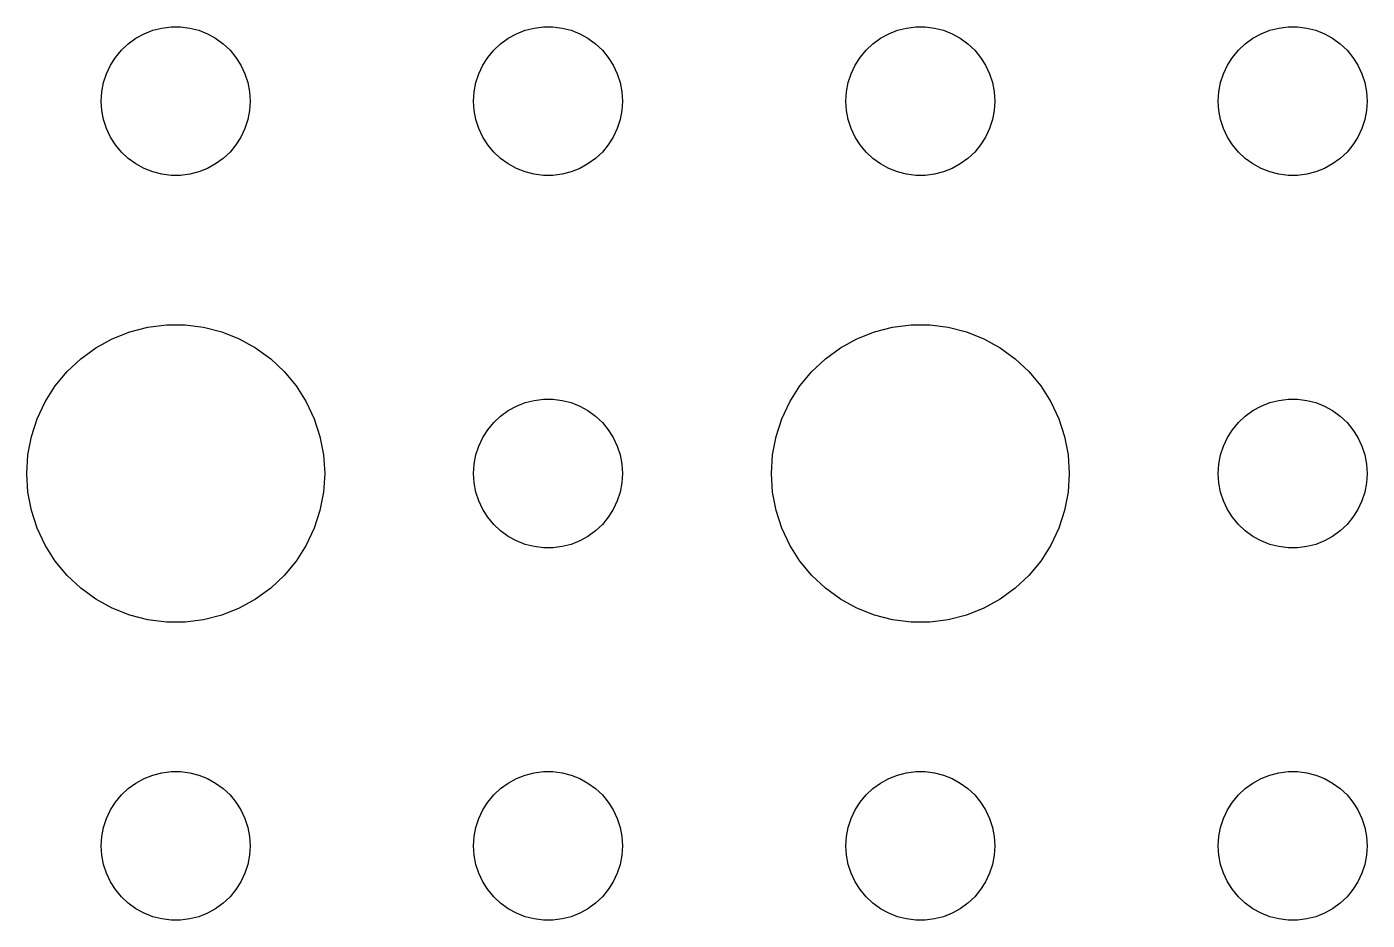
# Model space of a CAD drawing. Header units: metres. Extents: x -134 to 134, y 176 to 394.
# Drawn here: x -100.5 to -73.5, y 318 to 336 of the extents above; entities that cross this region are included whole.
import ezdxf

# ---------------------------------------------------------------- set-up
doc = ezdxf.new("R2010")
doc.units = ezdxf.units.M

msp = doc.modelspace()

# ---------------------------------------------------------------- linework, layer by layer
for p, q in [((-98.1387, 335.857), (-97.9635, 335.927)), ((-97.9635, 335.927), (-97.7811, 335.973)), ((-97.7811, 335.973), (-97.5942, 335.997)), ((-97.5942, 335.997), (-97.4058, 335.997)), ((-97.4058, 335.997), (-97.2189, 335.973)), ((-97.2189, 335.973), (-97.0365, 335.927)), ((-97.0365, 335.927), (-96.8613, 335.857)), ((-90.6387, 335.857), (-90.4635, 335.927)), ((-90.4635, 335.927), (-90.2811, 335.973)), ((-90.2811, 335.973), (-90.0942, 335.997)), ((-90.0942, 335.997), (-89.9058, 335.997)), ((-89.9058, 335.997), (-89.7189, 335.973)), ((-89.7189, 335.973), (-89.5365, 335.927)), ((-89.5365, 335.927), (-89.3613, 335.857)), ((-83.1387, 335.857), (-82.9635, 335.927)), ((-82.9635, 335.927), (-82.7811, 335.973)), ((-82.7811, 335.973), (-82.5942, 335.997)), ((-82.5942, 335.997), (-82.4058, 335.997)), ((-82.4058, 335.997), (-82.2189, 335.973)), ((-82.2189, 335.973), (-82.0365, 335.927)), ((-82.0365, 335.927), (-81.8613, 335.857)), ((-75.6387, 335.857), (-75.4635, 335.927)), ((-75.4635, 335.927), (-75.2811, 335.973)), ((-75.2811, 335.973), (-75.0942, 335.997)), ((-75.0942, 335.997), (-74.9058, 335.997)), ((-74.9058, 335.997), (-74.7189, 335.973)), ((-74.7189, 335.973), (-74.5365, 335.927)), ((-74.5365, 335.927), (-74.3613, 335.857)), ((-98.5934, 335.527), (-98.4561, 335.656)), ((-98.4561, 335.656), (-98.3037, 335.766)), ((-98.3037, 335.766), (-98.1387, 335.857)), ((-96.8613, 335.857), (-96.6963, 335.766)), ((-96.6963, 335.766), (-96.5439, 335.656)), ((-96.5439, 335.656), (-96.4065, 335.527)), ((-91.0934, 335.527), (-90.9561, 335.656)), ((-90.9561, 335.656), (-90.8037, 335.766)), ((-90.8037, 335.766), (-90.6387, 335.857)), ((-89.3613, 335.857), (-89.1963, 335.766)), ((-89.1963, 335.766), (-89.0439, 335.656)), ((-89.0439, 335.656), (-88.9065, 335.527)), ((-83.5934, 335.527), (-83.4561, 335.656)), ((-83.4561, 335.656), (-83.3037, 335.766)), ((-83.3037, 335.766), (-83.1387, 335.857)), ((-81.8613, 335.857), (-81.6963, 335.766)), ((-81.6963, 335.766), (-81.5439, 335.656)), ((-81.5439, 335.656), (-81.4065, 335.527)), ((-76.0934, 335.527), (-75.9561, 335.656)), ((-75.9561, 335.656), (-75.8037, 335.766)), ((-75.8037, 335.766), (-75.6387, 335.857)), ((-74.3613, 335.857), (-74.1963, 335.766)), ((-74.1963, 335.766), (-74.0439, 335.656)), ((-74.0439, 335.656), (-73.9065, 335.527)), ((-98.8145, 335.223), (-98.7135, 335.382)), ((-98.7135, 335.382), (-98.5934, 335.527)), ((-96.4065, 335.527), (-96.2865, 335.382)), ((-96.2865, 335.382), (-96.1855, 335.223)), ((-91.3145, 335.223), (-91.2135, 335.382)), ((-91.2135, 335.382), (-91.0934, 335.527)), ((-88.9065, 335.527), (-88.7865, 335.382)), ((-88.7865, 335.382), (-88.6855, 335.223)), ((-83.8145, 335.223), (-83.7135, 335.382)), ((-83.7135, 335.382), (-83.5934, 335.527)), ((-81.4065, 335.527), (-81.2865, 335.382)), ((-81.2865, 335.382), (-81.1855, 335.223)), ((-76.3145, 335.223), (-76.2135, 335.382)), ((-76.2135, 335.382), (-76.0934, 335.527)), ((-73.9065, 335.527), (-73.7865, 335.382)), ((-73.7865, 335.382), (-73.6855, 335.223)), ((-98.8947, 335.052), (-98.8145, 335.223)), ((-96.1855, 335.223), (-96.1053, 335.052)), ((-91.3947, 335.052), (-91.3145, 335.223)), ((-88.6855, 335.223), (-88.6053, 335.052)), ((-83.8947, 335.052), (-83.8145, 335.223)), ((-81.1855, 335.223), (-81.1053, 335.052)), ((-76.3947, 335.052), (-76.3145, 335.223)), ((-73.6855, 335.223), (-73.6053, 335.052)), ((-98.9882, 334.688), (-98.9529, 334.873)), ((-98.9529, 334.873), (-98.8947, 335.052)), ((-96.1053, 335.052), (-96.0471, 334.873)), ((-96.0471, 334.873), (-96.0118, 334.688)), ((-91.4882, 334.688), (-91.4529, 334.873)), ((-91.4529, 334.873), (-91.3947, 335.052)), ((-88.6053, 335.052), (-88.5471, 334.873)), ((-88.5471, 334.873), (-88.5118, 334.688)), ((-83.9882, 334.688), (-83.9529, 334.873)), ((-83.9529, 334.873), (-83.8947, 335.052)), ((-81.1053, 335.052), (-81.0471, 334.873)), ((-81.0471, 334.873), (-81.0118, 334.688)), ((-76.4882, 334.688), (-76.4529, 334.873)), ((-76.4529, 334.873), (-76.3947, 335.052)), ((-73.6053, 335.052), (-73.5471, 334.873)), ((-73.5471, 334.873), (-73.5118, 334.688)), ((-99, 334.5), (-98.9882, 334.688)), ((-96.0118, 334.688), (-96, 334.5)), ((-91.5, 334.5), (-91.4882, 334.688)), ((-88.5118, 334.688), (-88.5, 334.5)), ((-84, 334.5), (-83.9882, 334.688)), ((-81.0118, 334.688), (-81, 334.5)), ((-76.5, 334.5), (-76.4882, 334.688)), ((-73.5118, 334.688), (-73.5, 334.5)), ((-98.9882, 334.312), (-99, 334.5)), ((-98.9529, 334.127), (-98.9882, 334.312)), ((-96.0118, 334.312), (-96.0471, 334.127)), ((-96, 334.5), (-96.0118, 334.312)), ((-91.4882, 334.312), (-91.5, 334.5)), ((-91.4529, 334.127), (-91.4882, 334.312)), ((-88.5118, 334.312), (-88.5471, 334.127)), ((-88.5, 334.5), (-88.5118, 334.312)), ((-83.9882, 334.312), (-84, 334.5)), ((-83.9529, 334.127), (-83.9882, 334.312)), ((-81.0118, 334.312), (-81.0471, 334.127)), ((-81, 334.5), (-81.0118, 334.312)), ((-76.4882, 334.312), (-76.5, 334.5)), ((-76.4529, 334.127), (-76.4882, 334.312)), ((-73.5118, 334.312), (-73.5471, 334.127)), ((-73.5, 334.5), (-73.5118, 334.312)), ((-98.8947, 333.948), (-98.9529, 334.127)), ((-96.0471, 334.127), (-96.1053, 333.948)), ((-91.3947, 333.948), (-91.4529, 334.127)), ((-88.5471, 334.127), (-88.6053, 333.948)), ((-83.8947, 333.948), (-83.9529, 334.127)), ((-81.0471, 334.127), (-81.1053, 333.948)), ((-76.3947, 333.948), (-76.4529, 334.127)), ((-73.5471, 334.127), (-73.6053, 333.948)), ((-98.8145, 333.777), (-98.8947, 333.948)), ((-98.7135, 333.618), (-98.8145, 333.777)), ((-96.1855, 333.777), (-96.2865, 333.618)), ((-96.1053, 333.948), (-96.1855, 333.777)), ((-91.3145, 333.777), (-91.3947, 333.948)), ((-91.2135, 333.618), (-91.3145, 333.777)), ((-88.6855, 333.777), (-88.7865, 333.618)), ((-88.6053, 333.948), (-88.6855, 333.777)), ((-83.8145, 333.777), (-83.8947, 333.948)), ((-83.7135, 333.618), (-83.8145, 333.777)), ((-81.1855, 333.777), (-81.2865, 333.618)), ((-81.1053, 333.948), (-81.1855, 333.777)), ((-76.3145, 333.777), (-76.3947, 333.948)), ((-76.2135, 333.618), (-76.3145, 333.777)), ((-73.6855, 333.777), (-73.7865, 333.618)), ((-73.6053, 333.948), (-73.6855, 333.777)), ((-98.5934, 333.473), (-98.7135, 333.618)), ((-98.4561, 333.344), (-98.5934, 333.473)), ((-96.4065, 333.473), (-96.5439, 333.344)), ((-96.2865, 333.618), (-96.4065, 333.473)), ((-91.0934, 333.473), (-91.2135, 333.618)), ((-90.9561, 333.344), (-91.0934, 333.473)), ((-88.9065, 333.473), (-89.0439, 333.344)), ((-88.7865, 333.618), (-88.9065, 333.473)), ((-83.5934, 333.473), (-83.7135, 333.618)), ((-83.4561, 333.344), (-83.5934, 333.473)), ((-81.4065, 333.473), (-81.5439, 333.344)), ((-81.2865, 333.618), (-81.4065, 333.473)), ((-76.0934, 333.473), (-76.2135, 333.618)), ((-75.9561, 333.344), (-76.0934, 333.473)), ((-73.9065, 333.473), (-74.0439, 333.344)), ((-73.7865, 333.618), (-73.9065, 333.473)), ((-98.3037, 333.234), (-98.4561, 333.344)), ((-98.1387, 333.143), (-98.3037, 333.234)), ((-96.6963, 333.234), (-96.8613, 333.143)), ((-96.5439, 333.344), (-96.6963, 333.234)), ((-90.8037, 333.234), (-90.9561, 333.344)), ((-90.6387, 333.143), (-90.8037, 333.234)), ((-89.1963, 333.234), (-89.3613, 333.143)), ((-89.0439, 333.344), (-89.1963, 333.234)), ((-83.3037, 333.234), (-83.4561, 333.344)), ((-83.1387, 333.143), (-83.3037, 333.234)), ((-81.6963, 333.234), (-81.8613, 333.143)), ((-81.5439, 333.344), (-81.6963, 333.234)), ((-75.8037, 333.234), (-75.9561, 333.344)), ((-75.6387, 333.143), (-75.8037, 333.234)), ((-74.1963, 333.234), (-74.3613, 333.143)), ((-74.0439, 333.344), (-74.1963, 333.234)), ((-97.9635, 333.073), (-98.1387, 333.143)), ((-97.7811, 333.027), (-97.9635, 333.073)), ((-97.5942, 333.003), (-97.7811, 333.027)), ((-97.4058, 333.003), (-97.5942, 333.003)), ((-97.2189, 333.027), (-97.4058, 333.003)), ((-97.0365, 333.073), (-97.2189, 333.027)), ((-96.8613, 333.143), (-97.0365, 333.073)), ((-90.4635, 333.073), (-90.6387, 333.143)), ((-90.2811, 333.027), (-90.4635, 333.073)), ((-90.0942, 333.003), (-90.2811, 333.027)), ((-89.9058, 333.003), (-90.0942, 333.003)), ((-89.7189, 333.027), (-89.9058, 333.003)), ((-89.5365, 333.073), (-89.7189, 333.027)), ((-89.3613, 333.143), (-89.5365, 333.073)), ((-82.9635, 333.073), (-83.1387, 333.143)), ((-82.7811, 333.027), (-82.9635, 333.073)), ((-82.5942, 333.003), (-82.7811, 333.027)), ((-82.4058, 333.003), (-82.5942, 333.003)), ((-82.2189, 333.027), (-82.4058, 333.003)), ((-82.0365, 333.073), (-82.2189, 333.027)), ((-81.8613, 333.143), (-82.0365, 333.073)), ((-75.4635, 333.073), (-75.6387, 333.143)), ((-75.2811, 333.027), (-75.4635, 333.073)), ((-75.0942, 333.003), (-75.2811, 333.027)), ((-74.9058, 333.003), (-75.0942, 333.003)), ((-74.7189, 333.027), (-74.9058, 333.003)), ((-74.5365, 333.073), (-74.7189, 333.027)), ((-74.3613, 333.143), (-74.5365, 333.073)), ((-98.427, 329.853), (-98.0621, 329.947)), ((-98.0621, 329.947), (-97.6884, 329.994)), ((-97.6884, 329.994), (-97.3116, 329.994)), ((-97.3116, 329.994), (-96.9379, 329.947)), ((-96.9379, 329.947), (-96.573, 329.853)), ((-83.427, 329.853), (-83.0621, 329.947)), ((-83.0621, 329.947), (-82.6884, 329.994)), ((-82.6884, 329.994), (-82.3116, 329.994)), ((-82.3116, 329.994), (-81.9379, 329.947)), ((-81.9379, 329.947), (-81.573, 329.853)), ((-99.1075, 329.533), (-98.7773, 329.714)), ((-98.7773, 329.714), (-98.427, 329.853)), ((-96.573, 329.853), (-96.2227, 329.714)), ((-96.2227, 329.714), (-95.8925, 329.533)), ((-84.1075, 329.533), (-83.7773, 329.714)), ((-83.7773, 329.714), (-83.427, 329.853)), ((-81.573, 329.853), (-81.2227, 329.714)), ((-81.2227, 329.714), (-80.8925, 329.533)), ((-99.4123, 329.312), (-99.1075, 329.533)), ((-95.8925, 329.533), (-95.5877, 329.312)), ((-84.4123, 329.312), (-84.1075, 329.533)), ((-80.8925, 329.533), (-80.5877, 329.312)), ((-99.6869, 329.054), (-99.4123, 329.312)), ((-95.5877, 329.312), (-95.3131, 329.054)), ((-84.6869, 329.054), (-84.4123, 329.312)), ((-80.5877, 329.312), (-80.3131, 329.054)), ((-99.927, 328.763), (-99.6869, 329.054)), ((-95.3131, 329.054), (-95.073, 328.763)), ((-84.927, 328.763), (-84.6869, 329.054)), ((-80.3131, 329.054), (-80.073, 328.763)), ((-100.129, 328.445), (-99.927, 328.763)), ((-95.073, 328.763), (-94.8711, 328.445)), ((-85.1289, 328.445), (-84.927, 328.763)), ((-80.073, 328.763), (-79.8711, 328.445)), ((-100.289, 328.104), (-100.129, 328.445)), ((-94.8711, 328.445), (-94.7107, 328.104)), ((-90.8037, 328.266), (-90.6387, 328.357)), ((-90.6387, 328.357), (-90.4635, 328.427)), ((-90.4635, 328.427), (-90.2811, 328.473)), ((-90.2811, 328.473), (-90.0942, 328.497)), ((-90.0942, 328.497), (-89.9058, 328.497)), ((-89.9058, 328.497), (-89.7189, 328.473)), ((-89.7189, 328.473), (-89.5365, 328.427)), ((-89.5365, 328.427), (-89.3613, 328.357)), ((-89.3613, 328.357), (-89.1963, 328.266)), ((-85.2893, 328.104), (-85.1289, 328.445)), ((-79.8711, 328.445), (-79.7107, 328.104)), ((-75.8037, 328.266), (-75.6387, 328.357)), ((-75.6387, 328.357), (-75.4635, 328.427)), ((-75.4635, 328.427), (-75.2811, 328.473)), ((-75.2811, 328.473), (-75.0942, 328.497)), ((-75.0942, 328.497), (-74.9058, 328.497)), ((-74.9058, 328.497), (-74.7189, 328.473)), ((-74.7189, 328.473), (-74.5365, 328.427)), ((-74.5365, 328.427), (-74.3613, 328.357)), ((-74.3613, 328.357), (-74.1963, 328.266)), ((-100.406, 327.746), (-100.289, 328.104)), ((-94.7107, 328.104), (-94.5943, 327.746)), ((-91.0934, 328.027), (-90.9561, 328.156)), ((-90.9561, 328.156), (-90.8037, 328.266)), ((-89.1963, 328.266), (-89.0439, 328.156)), ((-89.0439, 328.156), (-88.9065, 328.027)), ((-85.4057, 327.746), (-85.2893, 328.104)), ((-79.7107, 328.104), (-79.5943, 327.746)), ((-76.0934, 328.027), (-75.9561, 328.156)), ((-75.9561, 328.156), (-75.8037, 328.266)), ((-74.1963, 328.266), (-74.0439, 328.156)), ((-74.0439, 328.156), (-73.9065, 328.027)), ((-91.3145, 327.723), (-91.2135, 327.882)), ((-91.2135, 327.882), (-91.0934, 328.027)), ((-88.9065, 328.027), (-88.7865, 327.882)), ((-88.7865, 327.882), (-88.6855, 327.723)), ((-76.3145, 327.723), (-76.2135, 327.882)), ((-76.2135, 327.882), (-76.0934, 328.027)), ((-73.9065, 328.027), (-73.7865, 327.882)), ((-73.7865, 327.882), (-73.6855, 327.723)), ((-100.476, 327.376), (-100.406, 327.746)), ((-94.5943, 327.746), (-94.5237, 327.376)), ((-91.4529, 327.373), (-91.3947, 327.552)), ((-91.3947, 327.552), (-91.3145, 327.723)), ((-88.6855, 327.723), (-88.6053, 327.552)), ((-88.6053, 327.552), (-88.5471, 327.373)), ((-85.4763, 327.376), (-85.4057, 327.746)), ((-79.5943, 327.746), (-79.5237, 327.376)), ((-76.4529, 327.373), (-76.3947, 327.552)), ((-76.3947, 327.552), (-76.3145, 327.723)), ((-73.6855, 327.723), (-73.6053, 327.552)), ((-73.6053, 327.552), (-73.5471, 327.373)), ((-100.5, 327), (-100.476, 327.376)), ((-94.5237, 327.376), (-94.5, 327)), ((-91.4882, 327.188), (-91.4529, 327.373)), ((-88.5471, 327.373), (-88.5118, 327.188)), ((-85.5, 327), (-85.4763, 327.376)), ((-79.5237, 327.376), (-79.5, 327)), ((-76.4882, 327.188), (-76.4529, 327.373)), ((-73.5471, 327.373), (-73.5118, 327.188)), ((-100.476, 326.624), (-100.5, 327)), ((-94.5, 327), (-94.5237, 326.624)), ((-91.5, 327), (-91.4882, 327.188)), ((-91.4882, 326.812), (-91.5, 327)), ((-88.5118, 327.188), (-88.5, 327)), ((-88.5, 327), (-88.5118, 326.812)), ((-85.4763, 326.624), (-85.5, 327)), ((-79.5, 327), (-79.5237, 326.624)), ((-76.5, 327), (-76.4882, 327.188)), ((-76.4882, 326.812), (-76.5, 327)), ((-73.5118, 327.188), (-73.5, 327)), ((-73.5, 327), (-73.5118, 326.812)), ((-91.4529, 326.627), (-91.4882, 326.812)), ((-88.5118, 326.812), (-88.5471, 326.627)), ((-76.4529, 326.627), (-76.4882, 326.812)), ((-73.5118, 326.812), (-73.5471, 326.627)), ((-100.406, 326.254), (-100.476, 326.624)), ((-94.5237, 326.624), (-94.5943, 326.254)), ((-91.3947, 326.448), (-91.4529, 326.627)), ((-91.3145, 326.277), (-91.3947, 326.448)), ((-88.6053, 326.448), (-88.6855, 326.277)), ((-88.5471, 326.627), (-88.6053, 326.448)), ((-85.4057, 326.254), (-85.4763, 326.624)), ((-79.5237, 326.624), (-79.5943, 326.254)), ((-76.3947, 326.448), (-76.4529, 326.627)), ((-76.3145, 326.277), (-76.3947, 326.448)), ((-73.6053, 326.448), (-73.6855, 326.277)), ((-73.5471, 326.627), (-73.6053, 326.448)), ((-100.289, 325.896), (-100.406, 326.254)), ((-94.5943, 326.254), (-94.7107, 325.896)), ((-91.2135, 326.118), (-91.3145, 326.277)), ((-88.6855, 326.277), (-88.7865, 326.118)), ((-85.2893, 325.896), (-85.4057, 326.254)), ((-79.5943, 326.254), (-79.7107, 325.896)), ((-76.2135, 326.118), (-76.3145, 326.277)), ((-73.6855, 326.277), (-73.7865, 326.118)), ((-100.129, 325.555), (-100.289, 325.896)), ((-94.7107, 325.896), (-94.8711, 325.555)), ((-91.0934, 325.973), (-91.2135, 326.118)), ((-90.9561, 325.844), (-91.0934, 325.973)), ((-88.9065, 325.973), (-89.0439, 325.844)), ((-88.7865, 326.118), (-88.9065, 325.973)), ((-85.1289, 325.555), (-85.2893, 325.896)), ((-79.7107, 325.896), (-79.8711, 325.555)), ((-76.0934, 325.973), (-76.2135, 326.118)), ((-75.9561, 325.844), (-76.0934, 325.973)), ((-73.9065, 325.973), (-74.0439, 325.844)), ((-73.7865, 326.118), (-73.9065, 325.973)), ((-90.8037, 325.734), (-90.9561, 325.844)), ((-90.6387, 325.643), (-90.8037, 325.734)), ((-90.4635, 325.573), (-90.6387, 325.643)), ((-89.3613, 325.643), (-89.5365, 325.573)), ((-89.1963, 325.734), (-89.3613, 325.643)), ((-89.0439, 325.844), (-89.1963, 325.734)), ((-75.8037, 325.734), (-75.9561, 325.844)), ((-75.6387, 325.643), (-75.8037, 325.734)), ((-75.4635, 325.573), (-75.6387, 325.643)), ((-74.3613, 325.643), (-74.5365, 325.573)), ((-74.1963, 325.734), (-74.3613, 325.643)), ((-74.0439, 325.844), (-74.1963, 325.734)), ((-99.927, 325.237), (-100.129, 325.555)), ((-94.8711, 325.555), (-95.073, 325.237)), ((-90.2811, 325.527), (-90.4635, 325.573)), ((-90.0942, 325.503), (-90.2811, 325.527)), ((-89.9058, 325.503), (-90.0942, 325.503)), ((-89.7189, 325.527), (-89.9058, 325.503)), ((-89.5365, 325.573), (-89.7189, 325.527)), ((-84.927, 325.237), (-85.1289, 325.555)), ((-79.8711, 325.555), (-80.073, 325.237)), ((-75.2811, 325.527), (-75.4635, 325.573)), ((-75.0942, 325.503), (-75.2811, 325.527)), ((-74.9058, 325.503), (-75.0942, 325.503)), ((-74.7189, 325.527), (-74.9058, 325.503)), ((-74.5365, 325.573), (-74.7189, 325.527)), ((-99.6869, 324.946), (-99.927, 325.237)), ((-95.073, 325.237), (-95.3131, 324.946)), ((-84.6869, 324.946), (-84.927, 325.237)), ((-80.073, 325.237), (-80.3131, 324.946)), ((-99.4123, 324.688), (-99.6869, 324.946)), ((-95.3131, 324.946), (-95.5877, 324.688)), ((-84.4123, 324.688), (-84.6869, 324.946)), ((-80.3131, 324.946), (-80.5877, 324.688)), ((-99.1075, 324.467), (-99.4123, 324.688)), ((-95.5877, 324.688), (-95.8925, 324.467)), ((-84.1075, 324.467), (-84.4123, 324.688)), ((-80.5877, 324.688), (-80.8925, 324.467)), ((-98.7773, 324.286), (-99.1075, 324.467)), ((-98.427, 324.147), (-98.7773, 324.286)), ((-96.2227, 324.286), (-96.573, 324.147)), ((-95.8925, 324.467), (-96.2227, 324.286)), ((-83.7773, 324.286), (-84.1075, 324.467)), ((-83.427, 324.147), (-83.7773, 324.286)), ((-81.2227, 324.286), (-81.573, 324.147)), ((-80.8925, 324.467), (-81.2227, 324.286)), ((-98.0621, 324.053), (-98.427, 324.147)), ((-97.6884, 324.006), (-98.0621, 324.053)), ((-97.3116, 324.006), (-97.6884, 324.006)), ((-96.9379, 324.053), (-97.3116, 324.006)), ((-96.573, 324.147), (-96.9379, 324.053)), ((-83.0621, 324.053), (-83.427, 324.147)), ((-82.6884, 324.006), (-83.0621, 324.053)), ((-82.3116, 324.006), (-82.6884, 324.006)), ((-81.9379, 324.053), (-82.3116, 324.006)), ((-81.573, 324.147), (-81.9379, 324.053)), ((-98.4561, 320.656), (-98.3037, 320.766)), ((-98.3037, 320.766), (-98.1387, 320.857)), ((-98.1387, 320.857), (-97.9635, 320.927)), ((-97.9635, 320.927), (-97.7811, 320.973)), ((-97.7811, 320.973), (-97.5942, 320.997)), ((-97.5942, 320.997), (-97.4058, 320.997)), ((-97.4058, 320.997), (-97.2189, 320.973)), ((-97.2189, 320.973), (-97.0365, 320.927)), ((-97.0365, 320.927), (-96.8613, 320.857)), ((-96.8613, 320.857), (-96.6963, 320.766)), ((-96.6963, 320.766), (-96.5439, 320.656)), ((-90.9561, 320.656), (-90.8037, 320.766)), ((-90.8037, 320.766), (-90.6387, 320.857)), ((-90.6387, 320.857), (-90.4635, 320.927)), ((-90.4635, 320.927), (-90.2811, 320.973)), ((-90.2811, 320.973), (-90.0942, 320.997)), ((-90.0942, 320.997), (-89.9058, 320.997)), ((-89.9058, 320.997), (-89.7189, 320.973)), ((-89.7189, 320.973), (-89.5365, 320.927)), ((-89.5365, 320.927), (-89.3613, 320.857)), ((-89.3613, 320.857), (-89.1963, 320.766)), ((-89.1963, 320.766), (-89.0439, 320.656)), ((-83.4561, 320.656), (-83.3037, 320.766)), ((-83.3037, 320.766), (-83.1387, 320.857)), ((-83.1387, 320.857), (-82.9635, 320.927)), ((-82.9635, 320.927), (-82.7811, 320.973)), ((-82.7811, 320.973), (-82.5942, 320.997)), ((-82.5942, 320.997), (-82.4058, 320.997)), ((-82.4058, 320.997), (-82.2189, 320.973)), ((-82.2189, 320.973), (-82.0365, 320.927)), ((-82.0365, 320.927), (-81.8613, 320.857)), ((-81.8613, 320.857), (-81.6963, 320.766)), ((-81.6963, 320.766), (-81.5439, 320.656)), ((-75.9561, 320.656), (-75.8037, 320.766)), ((-75.8037, 320.766), (-75.6387, 320.857)), ((-75.6387, 320.857), (-75.4635, 320.927)), ((-75.4635, 320.927), (-75.2811, 320.973)), ((-75.2811, 320.973), (-75.0942, 320.997)), ((-75.0942, 320.997), (-74.9058, 320.997)), ((-74.9058, 320.997), (-74.7189, 320.973)), ((-74.7189, 320.973), (-74.5365, 320.927)), ((-74.5365, 320.927), (-74.3613, 320.857)), ((-74.3613, 320.857), (-74.1963, 320.766)), ((-74.1963, 320.766), (-74.0439, 320.656)), ((-98.7135, 320.382), (-98.5934, 320.527)), ((-98.5934, 320.527), (-98.4561, 320.656)), ((-96.5439, 320.656), (-96.4065, 320.527)), ((-96.4065, 320.527), (-96.2865, 320.382)), ((-91.2135, 320.382), (-91.0934, 320.527)), ((-91.0934, 320.527), (-90.9561, 320.656)), ((-89.0439, 320.656), (-88.9065, 320.527)), ((-88.9065, 320.527), (-88.7865, 320.382)), ((-83.7135, 320.382), (-83.5934, 320.527)), ((-83.5934, 320.527), (-83.4561, 320.656)), ((-81.5439, 320.656), (-81.4065, 320.527)), ((-81.4065, 320.527), (-81.2865, 320.382)), ((-76.2135, 320.382), (-76.0934, 320.527)), ((-76.0934, 320.527), (-75.9561, 320.656)), ((-74.0439, 320.656), (-73.9065, 320.527)), ((-73.9065, 320.527), (-73.7865, 320.382)), ((-98.8947, 320.052), (-98.8145, 320.223)), ((-98.8145, 320.223), (-98.7135, 320.382)), ((-96.2865, 320.382), (-96.1855, 320.223)), ((-96.1855, 320.223), (-96.1053, 320.052)), ((-91.3947, 320.052), (-91.3145, 320.223)), ((-91.3145, 320.223), (-91.2135, 320.382)), ((-88.7865, 320.382), (-88.6855, 320.223)), ((-88.6855, 320.223), (-88.6053, 320.052)), ((-83.8947, 320.052), (-83.8145, 320.223)), ((-83.8145, 320.223), (-83.7135, 320.382)), ((-81.2865, 320.382), (-81.1855, 320.223)), ((-81.1855, 320.223), (-81.1053, 320.052)), ((-76.3947, 320.052), (-76.3145, 320.223)), ((-76.3145, 320.223), (-76.2135, 320.382)), ((-73.7865, 320.382), (-73.6855, 320.223)), ((-73.6855, 320.223), (-73.6053, 320.052)), ((-98.9529, 319.873), (-98.8947, 320.052)), ((-96.1053, 320.052), (-96.0471, 319.873)), ((-91.4529, 319.873), (-91.3947, 320.052)), ((-88.6053, 320.052), (-88.5471, 319.873)), ((-83.9529, 319.873), (-83.8947, 320.052)), ((-81.1053, 320.052), (-81.0471, 319.873)), ((-76.4529, 319.873), (-76.3947, 320.052)), ((-73.6053, 320.052), (-73.5471, 319.873)), ((-99, 319.5), (-98.9882, 319.688)), ((-98.9882, 319.688), (-98.9529, 319.873)), ((-96.0471, 319.873), (-96.0118, 319.688)), ((-96.0118, 319.688), (-96, 319.5)), ((-91.5, 319.5), (-91.4882, 319.688)), ((-91.4882, 319.688), (-91.4529, 319.873)), ((-88.5471, 319.873), (-88.5118, 319.688)), ((-88.5118, 319.688), (-88.5, 319.5)), ((-84, 319.5), (-83.9882, 319.688)), ((-83.9882, 319.688), (-83.9529, 319.873)), ((-81.0471, 319.873), (-81.0118, 319.688)), ((-81.0118, 319.688), (-81, 319.5)), ((-76.5, 319.5), (-76.4882, 319.688)), ((-76.4882, 319.688), (-76.4529, 319.873)), ((-73.5471, 319.873), (-73.5118, 319.688)), ((-73.5118, 319.688), (-73.5, 319.5)), ((-98.9882, 319.312), (-99, 319.5)), ((-96, 319.5), (-96.0118, 319.312)), ((-91.4882, 319.312), (-91.5, 319.5)), ((-88.5, 319.5), (-88.5118, 319.312)), ((-83.9882, 319.312), (-84, 319.5)), ((-81, 319.5), (-81.0118, 319.312)), ((-76.4882, 319.312), (-76.5, 319.5)), ((-73.5, 319.5), (-73.5118, 319.312)), ((-98.9529, 319.127), (-98.9882, 319.312)), ((-96.0118, 319.312), (-96.0471, 319.127)), ((-91.4529, 319.127), (-91.4882, 319.312)), ((-88.5118, 319.312), (-88.5471, 319.127)), ((-83.9529, 319.127), (-83.9882, 319.312)), ((-81.0118, 319.312), (-81.0471, 319.127)), ((-76.4529, 319.127), (-76.4882, 319.312)), ((-73.5118, 319.312), (-73.5471, 319.127)), ((-98.8947, 318.948), (-98.9529, 319.127)), ((-98.8145, 318.777), (-98.8947, 318.948)), ((-96.1053, 318.948), (-96.1855, 318.777)), ((-96.0471, 319.127), (-96.1053, 318.948)), ((-91.3947, 318.948), (-91.4529, 319.127)), ((-91.3145, 318.777), (-91.3947, 318.948)), ((-88.6053, 318.948), (-88.6855, 318.777)), ((-88.5471, 319.127), (-88.6053, 318.948)), ((-83.8947, 318.948), (-83.9529, 319.127)), ((-83.8145, 318.777), (-83.8947, 318.948)), ((-81.1053, 318.948), (-81.1855, 318.777)), ((-81.0471, 319.127), (-81.1053, 318.948)), ((-76.3947, 318.948), (-76.4529, 319.127)), ((-76.3145, 318.777), (-76.3947, 318.948)), ((-73.6053, 318.948), (-73.6855, 318.777)), ((-73.5471, 319.127), (-73.6053, 318.948)), ((-98.7135, 318.618), (-98.8145, 318.777)), ((-98.5934, 318.473), (-98.7135, 318.618)), ((-96.2865, 318.618), (-96.4065, 318.473)), ((-96.1855, 318.777), (-96.2865, 318.618)), ((-91.2135, 318.618), (-91.3145, 318.777)), ((-91.0934, 318.473), (-91.2135, 318.618)), ((-88.7865, 318.618), (-88.9065, 318.473)), ((-88.6855, 318.777), (-88.7865, 318.618)), ((-83.7135, 318.618), (-83.8145, 318.777)), ((-83.5934, 318.473), (-83.7135, 318.618)), ((-81.2865, 318.618), (-81.4065, 318.473)), ((-81.1855, 318.777), (-81.2865, 318.618)), ((-76.2135, 318.618), (-76.3145, 318.777)), ((-76.0934, 318.473), (-76.2135, 318.618)), ((-73.7865, 318.618), (-73.9065, 318.473)), ((-73.6855, 318.777), (-73.7865, 318.618)), ((-98.4561, 318.344), (-98.5934, 318.473)), ((-98.3037, 318.234), (-98.4561, 318.344)), ((-96.5439, 318.344), (-96.6963, 318.234)), ((-96.4065, 318.473), (-96.5439, 318.344)), ((-90.9561, 318.344), (-91.0934, 318.473)), ((-90.8037, 318.234), (-90.9561, 318.344)), ((-89.0439, 318.344), (-89.1963, 318.234)), ((-88.9065, 318.473), (-89.0439, 318.344)), ((-83.4561, 318.344), (-83.5934, 318.473)), ((-83.3037, 318.234), (-83.4561, 318.344)), ((-81.5439, 318.344), (-81.6963, 318.234)), ((-81.4065, 318.473), (-81.5439, 318.344)), ((-75.9561, 318.344), (-76.0934, 318.473)), ((-75.8037, 318.234), (-75.9561, 318.344)), ((-74.0439, 318.344), (-74.1963, 318.234)), ((-73.9065, 318.473), (-74.0439, 318.344)), ((-98.1387, 318.143), (-98.3037, 318.234)), ((-97.9635, 318.073), (-98.1387, 318.143)), ((-97.7811, 318.027), (-97.9635, 318.073)), ((-97.0365, 318.073), (-97.2189, 318.027)), ((-96.8613, 318.143), (-97.0365, 318.073)), ((-96.6963, 318.234), (-96.8613, 318.143)), ((-90.6387, 318.143), (-90.8037, 318.234)), ((-90.4635, 318.073), (-90.6387, 318.143)), ((-90.2811, 318.027), (-90.4635, 318.073)), ((-89.5365, 318.073), (-89.7189, 318.027)), ((-89.3613, 318.143), (-89.5365, 318.073)), ((-89.1963, 318.234), (-89.3613, 318.143)), ((-83.1387, 318.143), (-83.3037, 318.234)), ((-82.9635, 318.073), (-83.1387, 318.143)), ((-82.7811, 318.027), (-82.9635, 318.073)), ((-82.0365, 318.073), (-82.2189, 318.027)), ((-81.8613, 318.143), (-82.0365, 318.073)), ((-81.6963, 318.234), (-81.8613, 318.143)), ((-75.6387, 318.143), (-75.8037, 318.234)), ((-75.4635, 318.073), (-75.6387, 318.143)), ((-75.2811, 318.027), (-75.4635, 318.073)), ((-74.5365, 318.073), (-74.7189, 318.027)), ((-74.3613, 318.143), (-74.5365, 318.073)), ((-74.1963, 318.234), (-74.3613, 318.143)), ((-97.5942, 318.003), (-97.7811, 318.027)), ((-97.4058, 318.003), (-97.5942, 318.003)), ((-97.2189, 318.027), (-97.4058, 318.003)), ((-90.0942, 318.003), (-90.2811, 318.027)), ((-89.9058, 318.003), (-90.0942, 318.003)), ((-89.7189, 318.027), (-89.9058, 318.003)), ((-82.5942, 318.003), (-82.7811, 318.027)), ((-82.4058, 318.003), (-82.5942, 318.003)), ((-82.2189, 318.027), (-82.4058, 318.003)), ((-75.0942, 318.003), (-75.2811, 318.027)), ((-74.9058, 318.003), (-75.0942, 318.003)), ((-74.7189, 318.027), (-74.9058, 318.003))]:
    msp.add_line(p, q)

doc.saveas('drawing.dxf')
